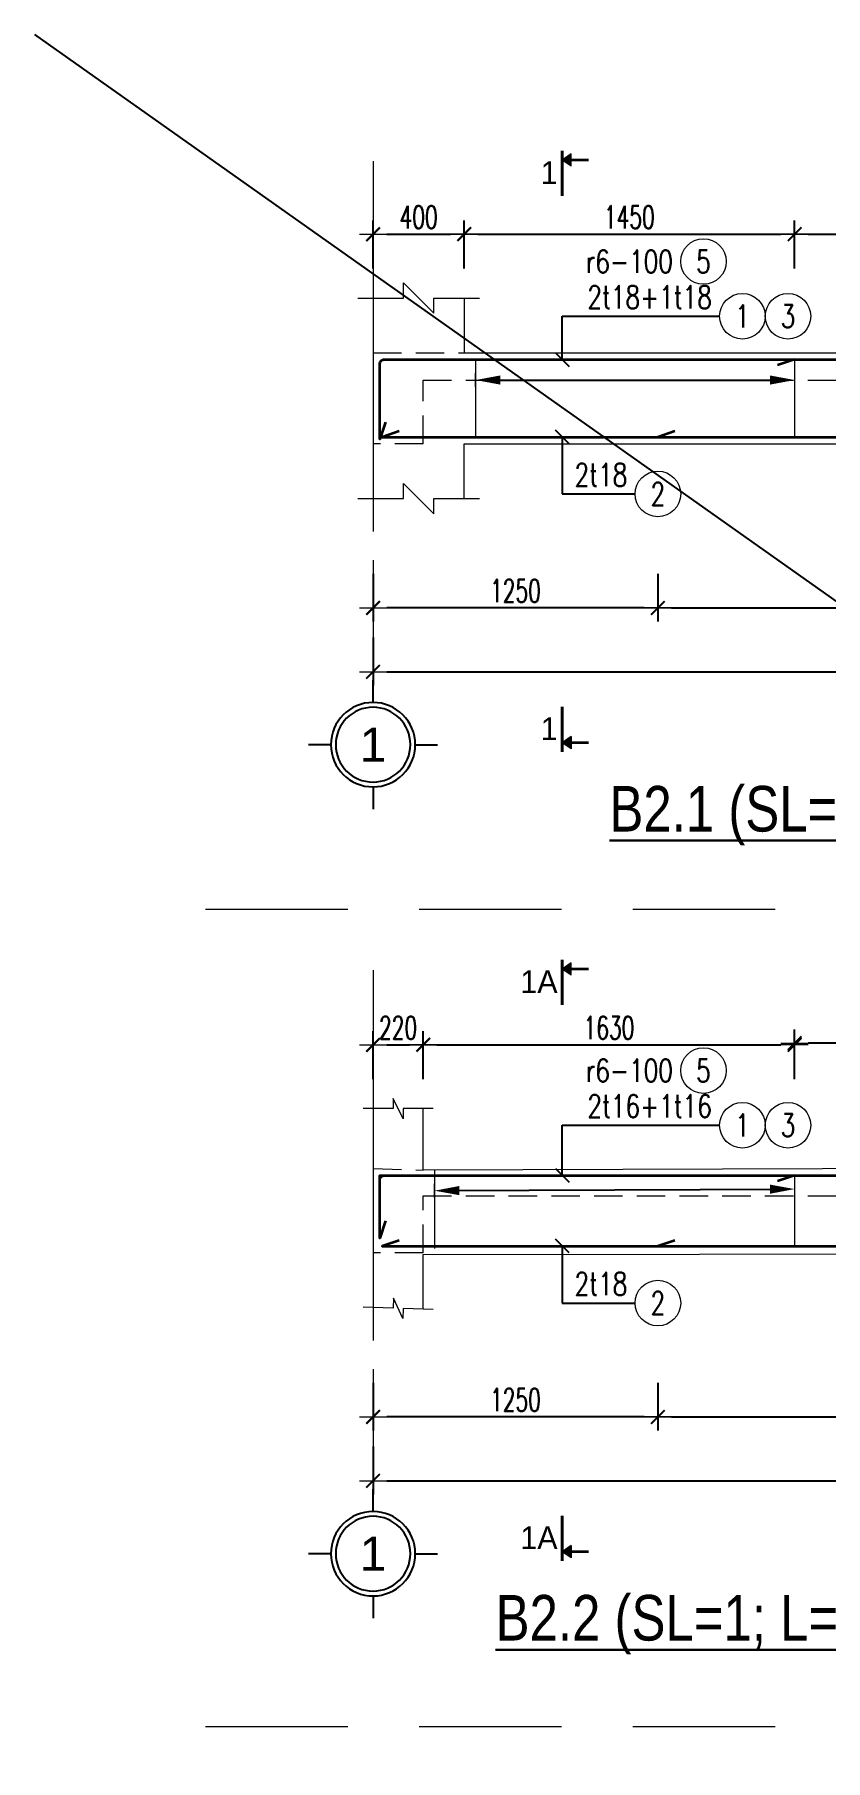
# Model space of a CAD drawing. Header units: millimetres. Extents: x -529861 to -223882, y -171969 to 61504.
# Drawn here: x -472595 to -469124, y -89836 to -82263 of the extents above; entities that cross this region are included whole.
import ezdxf
from ezdxf.enums import TextEntityAlignment as Align

# ---------------------------------------------------------------- set-up
doc = ezdxf.new("R2010")
doc.units = ezdxf.units.MM
doc.header["$LTSCALE"] = 5000
doc.linetypes.add('CENTER', pattern=[2, 1.25, -0.25, 0.25, -0.25])
doc.linetypes.add('HIDDEN', pattern=[0.375, 0.25, -0.125])
doc.layers.get('Defpoints').update_dxf_attribs({"color": 143})
for name, color, linetype, lineweight in [('dim', 8, 'Continuous', 18), ('kata_dim', 8, 'Continuous', 15), ('kata_grid', 8, 'CENTER', 5), ('kata_net khuat', 9, 'HIDDEN', 5), ('kata_net manh', 8, 'Continuous', 5), ('kata_net thay', 4, 'Continuous', 20), ('kata_text', 7, 'Continuous', 30), ('kata_thep chu', 1, 'Continuous', 35), ('kata_thep dai', 220, 'Continuous', 20)]:
    doc.layers.add(name, color=color, linetype=linetype, lineweight=lineweight)
doc.layers.add('KCS_Plotter', color=11, linetype='Continuous', plot=False)
doc.layers.add('text', color=255, linetype='Continuous')
doc.styles.add('AVANH', font='')
doc.styles.add('General text 1', font='')
doc.styles.add('kata_text', font='arial.ttf', dxfattribs={"width": 0.8})
doc.styles.add('vnsimpli', font='vnsimli.shx', dxfattribs={"width": 0.65})
doc.styles.get('AVANH').set_extended_font_data('.VnArialH')
doc.styles.get('General text 1').set_extended_font_data('.VnAvantH')
doc.dimstyles.new('kata_dim_40', dxfattribs={"dimscale": 40, "dimtxt": 2.5, "dimasz": 1.5, "dimexe": 1.5, "dimexo": 2.5, "dimtad": 1, "dimdec": 0, "dimzin": 0, "dimdsep": 46, "dimtxsty": 'vnsimpli', "dimblk": 'kata_block_ArchTick', "dimcen": 0.09, "dimdle": 1.2, "dimclrd": 8, "dimclre": 8, "dimclrt": 3, "dimadec": 0, "dimazin": 0, "dimtfac": 1, "dimtdec": 0, "dimtix": 1, "dimtofl": 0, "dimtmove": 0, "dimatfit": 3, "dimfxl": 3.75, "dimfxlon": 1, "dimtolj": 1, "dimtzin": 0, "dimarcsym": 0})
doc.dimstyles.new('kata_rai_thep', dxfattribs={"dimtxt": 2, "dimasz": 1, "dimexe": 0, "dimexo": 0, "dimtad": 1, "dimdec": 0, "dimzin": 12, "dimdsep": 46, "dimtxsty": 'kata_text', "dimblk": 'kata_block_RUNTIC', "dimcen": 0, "dimse1": 1, "dimse2": 1, "dimclrd": 6, "dimclre": 6, "dimclrt": 7, "dimadec": 0, "dimazin": 3, "dimtfac": 1, "dimtdec": 0, "dimtmove": 2, "dimatfit": 3, "dimldrblk": 'kata_block_LEADERTIC', "dimfxl": 1, "dimtolj": 1, "dimtzin": 0, "dimlwd": -1, "dimlwe": -1, "dimarcsym": 0})

# ---------------------------------------------------------------- blocks, each defined once
blk = doc.blocks.new('kata_block_TD')
at = {"color": 6, "linetype": 'ByBlock', "lineweight": -2, "style": 'kata_text', "width": 0.8}
blk.add_attdef('SECTDET2', text='', height=5, dxfattribs=at).set_placement((0, 7.97), align=Align.CENTER)
at = {"color": 0, "linetype": 'ByBlock', "lineweight": -2, "style": 'kata_text', "width": 0.8}
blk.add_attdef('SECTDET1', text='', height=5, dxfattribs=at).set_placement((0, 1.47), align=Align.CENTER)
blk = doc.blocks.new('kata_block_ArchTick')
at = {"color": 8}
blk.add_line((1, 0), (-1, 0), dxfattribs=at)
at = {"color": 8, "const_width": 0.15}
blk.add_lwpolyline([(-0.5, -0.5), (0.5, 0.5)], dxfattribs=at)
blk = doc.blocks.new('*D71')
at = {"layer": 'Defpoints', "color": 0, "linetype": 'ByBlock', "ltscale": 1500, "transparency": 16777216}
for p in [(-470709.5, -83138.9), (-471109.5, -83658.9), (-470709.5, -83658.9)]:
    blk.add_point(p, dxfattribs=at)
at = {"layer": 'kata_dim', "color": 8, "linetype": 'ByBlock', "lineweight": -2, "ltscale": 1500, "transparency": 16777216}
for p, q in [((-471109.5, -83288.9), (-471109.5, -83078.9)), ((-470709.5, -83288.9), (-470709.5, -83078.9)), ((-471049.5, -83138.9), (-470769.5, -83138.9))]:
    blk.add_line(p, q, dxfattribs=at)
at = {"layer": 'kata_dim', "color": 8, "linetype": 'ByBlock', "lineweight": -2, "ltscale": 1500, "transparency": 16777216, "xscale": 60, "yscale": 60, "zscale": 60, "rotation": 180}
blk.add_blockref('kata_block_ArchTick', (-471109.5, -83138.9), dxfattribs=at)
at = {"layer": 'kata_dim', "color": 8, "linetype": 'ByBlock', "lineweight": -2, "ltscale": 1500, "transparency": 16777216, "xscale": 60, "yscale": 60, "zscale": 60}
blk.add_blockref('kata_block_ArchTick', (-470709.5, -83138.9), dxfattribs=at)
at = {"layer": 'kata_dim', "color": 3, "linetype": 'ByBlock', "ltscale": 1500, "transparency": 16777216, "insert": (-470909.5, -83063.9), "char_height": 100, "attachment_point": 5, "style": 'vnsimpli'}
blk.add_mtext('\\A1;400', dxfattribs=at)
blk = doc.blocks.new('*D73')
at = {"layer": 'Defpoints', "color": 0, "linetype": 'ByBlock', "ltscale": 1500, "transparency": 16777216}
for p in [(-469259.5, -83138.9), (-470709.5, -83658.9), (-469259.5, -83658.9)]:
    blk.add_point(p, dxfattribs=at)
at = {"layer": 'kata_dim', "color": 8, "linetype": 'ByBlock', "lineweight": -2, "ltscale": 1500, "transparency": 16777216}
for p, q in [((-470709.5, -83288.9), (-470709.5, -83078.9)), ((-469259.5, -83288.9), (-469259.5, -83078.9)), ((-470649.5, -83138.9), (-469319.5, -83138.9))]:
    blk.add_line(p, q, dxfattribs=at)
at = {"layer": 'kata_dim', "color": 8, "linetype": 'ByBlock', "lineweight": -2, "ltscale": 1500, "transparency": 16777216, "xscale": 60, "yscale": 60, "zscale": 60, "rotation": 180}
blk.add_blockref('kata_block_ArchTick', (-470709.5, -83138.9), dxfattribs=at)
at = {"layer": 'kata_dim', "color": 8, "linetype": 'ByBlock', "lineweight": -2, "ltscale": 1500, "transparency": 16777216, "xscale": 60, "yscale": 60, "zscale": 60}
blk.add_blockref('kata_block_ArchTick', (-469259.5, -83138.9), dxfattribs=at)
at = {"layer": 'kata_dim', "color": 3, "linetype": 'ByBlock', "ltscale": 1500, "transparency": 16777216, "insert": (-469984.5, -83063.9), "char_height": 100, "attachment_point": 5, "style": 'vnsimpli'}
blk.add_mtext('\\A1;1450', dxfattribs=at)
blk = doc.blocks.new('*D74')
at = {"layer": 'Defpoints', "color": 0, "linetype": 'ByBlock', "ltscale": 1500, "transparency": 16777216}
for p in [(-466459.5, -83138.9), (-469259.5, -83658.9), (-466459.5, -83658.9)]:
    blk.add_point(p, dxfattribs=at)
at = {"layer": 'kata_dim', "color": 8, "linetype": 'ByBlock', "lineweight": -2, "ltscale": 1500, "transparency": 16777216}
for p, q in [((-469259.5, -83288.9), (-469259.5, -83078.9)), ((-466459.5, -83288.9), (-466459.5, -83078.9)), ((-469199.5, -83138.9), (-466519.5, -83138.9))]:
    blk.add_line(p, q, dxfattribs=at)
at = {"layer": 'kata_dim', "color": 8, "linetype": 'ByBlock', "lineweight": -2, "ltscale": 1500, "transparency": 16777216, "xscale": 60, "yscale": 60, "zscale": 60, "rotation": 180}
blk.add_blockref('kata_block_ArchTick', (-469259.5, -83138.9), dxfattribs=at)
at = {"layer": 'kata_dim', "color": 8, "linetype": 'ByBlock', "lineweight": -2, "ltscale": 1500, "transparency": 16777216, "xscale": 60, "yscale": 60, "zscale": 60}
blk.add_blockref('kata_block_ArchTick', (-466459.5, -83138.9), dxfattribs=at)
at = {"layer": 'kata_dim', "color": 3, "linetype": 'ByBlock', "ltscale": 1500, "transparency": 16777216, "insert": (-467859.5, -83063.9), "char_height": 100, "attachment_point": 5, "style": 'vnsimpli'}
blk.add_mtext('\\A1;2800', dxfattribs=at)
blk = doc.blocks.new('kata_block_GRID')
at = {"layer": 'dim', "color": 250, "linetype": 'Continuous', "lineweight": -3}
for p, q in [((0, 4.62), (0, 7.08)), ((-4.63, 0), (-7.09, 0)), ((4.63, 0), (7.09, 0)), ((0, -4.63), (0, -7.09))]:
    blk.add_line(p, q, dxfattribs=at)
at = {"layer": 'dim', "color": 250, "linetype": 'Continuous', "lineweight": -3, "extrusion": (0, 0, -1)}
blk.add_ellipse((0, 0), major_axis=(-4.63, 0), ratio=1, start_param=3.141414, end_param=9.424599, dxfattribs=at)
at = {"layer": 'dim', "color": 9, "linetype": 'Continuous', "lineweight": -3, "extrusion": (0, 0, -1)}
blk.add_ellipse((0, 0), major_axis=(-4.1, 0), ratio=1, start_param=3.140844, end_param=9.424029, dxfattribs=at)
at = {"layer": 'text', "color": 33, "style": 'AVANH'}
blk.add_attdef('GRID', text='', height=3.75, dxfattribs=at).set_placement((0, 0), align=Align.MIDDLE)
blk = doc.blocks.new('*D77')
at = {"layer": 'Defpoints', "color": 0, "linetype": 'ByBlock', "ltscale": 1500, "transparency": 16777216}
for p in [(-471109.5, -84058.9), (-464609.5, -84058.9), (-464609.5, -85058.9)]:
    blk.add_point(p, dxfattribs=at)
at = {"layer": 'kata_dim', "color": 8, "linetype": 'ByBlock', "lineweight": -2, "ltscale": 1500, "transparency": 16777216}
for p, q in [((-471109.5, -84908.9), (-471109.5, -85118.9)), ((-464609.5, -84908.9), (-464609.5, -85118.9)), ((-471049.5, -85058.9), (-464669.5, -85058.9))]:
    blk.add_line(p, q, dxfattribs=at)
at = {"layer": 'kata_dim', "color": 8, "linetype": 'ByBlock', "lineweight": -2, "ltscale": 1500, "transparency": 16777216, "xscale": 60, "yscale": 60, "zscale": 60, "rotation": 180}
blk.add_blockref('kata_block_ArchTick', (-471109.5, -85058.9), dxfattribs=at)
at = {"layer": 'kata_dim', "color": 8, "linetype": 'ByBlock', "lineweight": -2, "ltscale": 1500, "transparency": 16777216, "xscale": 60, "yscale": 60, "zscale": 60}
blk.add_blockref('kata_block_ArchTick', (-464609.5, -85058.9), dxfattribs=at)
at = {"layer": 'kata_dim', "color": 3, "linetype": 'ByBlock', "ltscale": 1500, "transparency": 16777216, "insert": (-467859.5, -84983.9), "char_height": 100, "attachment_point": 5, "style": 'vnsimpli'}
blk.add_mtext('\\A1;6500', dxfattribs=at)
blk = doc.blocks.new('*D78')
at = {"layer": 'Defpoints', "color": 0, "linetype": 'ByBlock', "ltscale": 1500, "transparency": 16777216}
for p in [(-471109.5, -84058.9), (-469859.5, -84058.9), (-471109.5, -84778.9)]:
    blk.add_point(p, dxfattribs=at)
at = {"layer": 'kata_dim', "color": 8, "linetype": 'ByBlock', "lineweight": -2, "ltscale": 1500, "transparency": 16777216}
for p, q in [((-471109.5, -84628.9), (-471109.5, -84838.9)), ((-469859.5, -84628.9), (-469859.5, -84838.9)), ((-469919.5, -84778.9), (-471049.5, -84778.9))]:
    blk.add_line(p, q, dxfattribs=at)
at = {"layer": 'kata_dim', "color": 8, "linetype": 'ByBlock', "lineweight": -2, "ltscale": 1500, "transparency": 16777216, "xscale": 60, "yscale": 60, "zscale": 60, "rotation": 180}
blk.add_blockref('kata_block_ArchTick', (-471109.5, -84778.9), dxfattribs=at)
at = {"layer": 'kata_dim', "color": 8, "linetype": 'ByBlock', "lineweight": -2, "ltscale": 1500, "transparency": 16777216, "xscale": 60, "yscale": 60, "zscale": 60}
blk.add_blockref('kata_block_ArchTick', (-469859.5, -84778.9), dxfattribs=at)
at = {"layer": 'kata_dim', "color": 3, "linetype": 'ByBlock', "ltscale": 1500, "transparency": 16777216, "insert": (-470484.5, -84703.9), "char_height": 100, "attachment_point": 5, "style": 'vnsimpli'}
blk.add_mtext('\\A1;1250', dxfattribs=at)
blk = doc.blocks.new('*D79')
at = {"layer": 'Defpoints', "color": 0, "linetype": 'ByBlock', "ltscale": 1500, "transparency": 16777216}
for p in [(-469859.5, -84058.9), (-465859.5, -84058.9), (-465859.5, -84778.9)]:
    blk.add_point(p, dxfattribs=at)
at = {"layer": 'kata_dim', "color": 8, "linetype": 'ByBlock', "lineweight": -2, "ltscale": 1500, "transparency": 16777216}
for p, q in [((-469859.5, -84628.9), (-469859.5, -84838.9)), ((-465859.5, -84628.9), (-465859.5, -84838.9)), ((-469799.5, -84778.9), (-465919.5, -84778.9))]:
    blk.add_line(p, q, dxfattribs=at)
at = {"layer": 'kata_dim', "color": 8, "linetype": 'ByBlock', "lineweight": -2, "ltscale": 1500, "transparency": 16777216, "xscale": 60, "yscale": 60, "zscale": 60, "rotation": 180}
blk.add_blockref('kata_block_ArchTick', (-469859.5, -84778.9), dxfattribs=at)
at = {"layer": 'kata_dim', "color": 8, "linetype": 'ByBlock', "lineweight": -2, "ltscale": 1500, "transparency": 16777216, "xscale": 60, "yscale": 60, "zscale": 60}
blk.add_blockref('kata_block_ArchTick', (-465859.5, -84778.9), dxfattribs=at)
at = {"layer": 'kata_dim', "color": 3, "linetype": 'ByBlock', "ltscale": 1500, "transparency": 16777216, "insert": (-467859.5, -84703.9), "char_height": 100, "attachment_point": 5, "style": 'vnsimpli'}
blk.add_mtext('\\A1;4000', dxfattribs=at)
blk = doc.blocks.new('kata_block_RUNTIC')
at = {"layer": 'kata_dim', "color": 6}
blk.add_line((0, 0.75), (0, -0.75), dxfattribs=at)
blk.add_lwpolyline([(0, 0, 0, 1, 0), (-2.7, 0, 1, 1, 0)], format="xyseb", dxfattribs=at)
blk = doc.blocks.new('*D81')
at = {"layer": 'Defpoints', "color": 6, "linetype": 'ByBlock', "ltscale": 1500, "transparency": 16777216}
blk.add_line((-470619.5, -83778.9), (-469299.5, -83778.9), dxfattribs=at)
at = {"layer": 'Defpoints', "color": 0, "linetype": 'ByBlock', "ltscale": 1500, "transparency": 16777216}
for p in [(-470659.5, -83778.9), (-469259.5, -83778.9), (-469259.5, -83778.9)]:
    blk.add_point(p, dxfattribs=at)
at = {"layer": 'Defpoints', "color": 6, "linetype": 'ByBlock', "ltscale": 1500, "transparency": 16777216, "xscale": 40, "yscale": 40, "zscale": 40, "rotation": 180}
blk.add_blockref('kata_block_RUNTIC', (-470659.5, -83778.9), dxfattribs=at)
at = {"layer": 'Defpoints', "color": 6, "linetype": 'ByBlock', "ltscale": 1500, "transparency": 16777216, "xscale": 40, "yscale": 40, "zscale": 40}
blk.add_blockref('kata_block_RUNTIC', (-469259.5, -83778.9), dxfattribs=at)
blk = doc.blocks.new('kata_block_LEADERTIC')
at = {"layer": 'kata_dim', "color": 6}
blk.add_lwpolyline([(0, 0, 0, 1, 0), (-2.7, 0, 1, 1, 0)], format="xyseb", dxfattribs=at)
blk = doc.blocks.new('*U84')
for centre in [(2.5, 0), (7.5, 0)]:
    blk.add_circle(centre, 2.5)
at = {"layer": 'kata_text', "color": 3, "style": 'vnsimpli', "width": 0.75}
blk.add_attdef('DK2', text='', height=2.5, dxfattribs=at).set_placement((-0.85, 0.85), align=Align.RIGHT)
at = {"layer": 'kata_text', "color": 7, "style": 'vnsimpli', "width": 0.75}
for tag, p in [('SH3', (2.5, 0)), ('SH4', (7.5, 0))]:
    blk.add_attdef(tag, text='', height=2.5, dxfattribs=at).set_placement(p, align=Align.MIDDLE)
blk = doc.blocks.new('*U54')
blk.add_circle((2.5, 0), 2.5)
at = {"layer": 'kata_text', "color": 3, "style": 'vnsimpli', "width": 0.75}
blk.add_attdef('DK2', text='', height=2.5, dxfattribs=at).set_placement((-0.85, 0.85), align=Align.RIGHT)
at = {"layer": 'kata_text', "color": 7, "style": 'vnsimpli', "width": 0.75}
blk.add_attdef('SH3', text='', height=2.5, dxfattribs=at).set_placement((2.5, 0), align=Align.MIDDLE)
blk = doc.blocks.new('*U87')
blk.add_circle((2.5, 0), 2.5)
at = {"layer": 'kata_text', "color": 3, "style": 'vnsimpli', "width": 0.75}
blk.add_attdef('DKKC2', text='', height=2.5, dxfattribs=at).set_placement((-0.85, -1.25), align=Align.RIGHT)
at = {"layer": 'kata_text', "color": 7, "style": 'vnsimpli', "width": 0.75}
blk.add_attdef('SH3', text='', height=2.5, dxfattribs=at).set_placement((2.5, 0), align=Align.MIDDLE)
blk = doc.blocks.new('kata_block_SECBAL')
blk.add_hatch(color=2).paths.add_polyline_path([(0.99, 3.81), (0, 3.13), (0.99, 2.46)])
at = {"color": 2}
for p, q in [((0.99, 3.81), (0, 3.13)), ((0.99, 2.46), (0.99, 3.81)), ((0.99, 2.46), (0, 3.13))]:
    blk.add_line(p, q, dxfattribs=at)
at = {"color": 2, "const_width": 0.3}
for points in [[(0, -0.8), (0, 4.16)], [(0.99, 3.13), (2.89, 3.13)]]:
    blk.add_lwpolyline(points, dxfattribs=at)
at = {"color": 2, "linetype": 'ByBlock', "lineweight": -2, "style": 'General text 1'}
blk.add_attdef('DETAIL', text='', height=2.5, dxfattribs=at).set_placement((-0.5, 1.75), align=Align.MIDDLE_RIGHT)
blk = doc.blocks.new('*U88')
blk.add_hatch(color=2).paths.add_polyline_path([(0.99, -0.45), (0, 0.22), (0.99, 0.9)])
at = {"color": 2}
for p, q in [((0.99, 0.9), (0, 0.22)), ((0.99, -0.45), (0, 0.22)), ((0.99, 0.9), (0.99, -0.45))]:
    blk.add_line(p, q, dxfattribs=at)
at = {"color": 2, "const_width": 0.3}
for points in [[(0, 4.16), (0, -0.8)], [(0.99, 0.22), (2.89, 0.22)]]:
    blk.add_lwpolyline(points, dxfattribs=at)
at = {"color": 2, "linetype": 'ByBlock', "lineweight": -2, "style": 'General text 1'}
blk.add_attdef('DETAIL', text='', height=2.5, dxfattribs=at).set_placement((-0.5, 1.75), align=Align.MIDDLE_RIGHT)
blk = doc.blocks.new('*D91')
at = {"layer": 'Defpoints', "color": 0, "linetype": 'ByBlock', "ltscale": 1500, "transparency": 16777216}
for p in [(-470889.4, -86696.1), (-471109.5, -87208.9), (-470889.4, -87216.1)]:
    blk.add_point(p, dxfattribs=at)
at = {"layer": 'kata_dim', "color": 8, "linetype": 'ByBlock', "lineweight": -2, "ltscale": 1500, "transparency": 16777216}
for p, q in [((-471109.5, -86846.1), (-471109.5, -86636.1)), ((-470889.4, -86846.1), (-470889.4, -86636.1)), ((-471049.5, -86696.1), (-470949.4, -86696.1))]:
    blk.add_line(p, q, dxfattribs=at)
at = {"layer": 'kata_dim', "color": 8, "linetype": 'ByBlock', "lineweight": -2, "ltscale": 1500, "transparency": 16777216, "xscale": 60, "yscale": 60, "zscale": 60, "rotation": 180}
blk.add_blockref('kata_block_ArchTick', (-471109.5, -86696.1), dxfattribs=at)
at = {"layer": 'kata_dim', "color": 8, "linetype": 'ByBlock', "lineweight": -2, "ltscale": 1500, "transparency": 16777216, "xscale": 60, "yscale": 60, "zscale": 60}
blk.add_blockref('kata_block_ArchTick', (-470889.4, -86696.1), dxfattribs=at)
at = {"layer": 'kata_dim', "color": 3, "linetype": 'ByBlock', "ltscale": 1500, "transparency": 16777216, "insert": (-470999.4, -86621.1), "char_height": 100, "attachment_point": 5, "style": 'vnsimpli'}
blk.add_mtext('\\A1;220', dxfattribs=at)
blk = doc.blocks.new('*D93')
at = {"layer": 'Defpoints', "color": 0, "linetype": 'ByBlock', "ltscale": 1500, "transparency": 16777216}
for p in [(-469259.5, -86696.1), (-470889.4, -87216.1), (-469259.5, -87208.9)]:
    blk.add_point(p, dxfattribs=at)
at = {"layer": 'kata_dim', "color": 8, "linetype": 'ByBlock', "lineweight": -2, "ltscale": 1500, "transparency": 16777216}
for p, q in [((-470889.4, -86846.1), (-470889.4, -86636.1)), ((-469259.5, -86846.1), (-469259.5, -86636.1)), ((-470829.4, -86696.1), (-469319.5, -86696.1))]:
    blk.add_line(p, q, dxfattribs=at)
at = {"layer": 'kata_dim', "color": 8, "linetype": 'ByBlock', "lineweight": -2, "ltscale": 1500, "transparency": 16777216, "xscale": 60, "yscale": 60, "zscale": 60, "rotation": 180}
blk.add_blockref('kata_block_ArchTick', (-470889.4, -86696.1), dxfattribs=at)
at = {"layer": 'kata_dim', "color": 8, "linetype": 'ByBlock', "lineweight": -2, "ltscale": 1500, "transparency": 16777216, "xscale": 60, "yscale": 60, "zscale": 60}
blk.add_blockref('kata_block_ArchTick', (-469259.5, -86696.1), dxfattribs=at)
at = {"layer": 'kata_dim', "color": 3, "linetype": 'ByBlock', "ltscale": 1500, "transparency": 16777216, "insert": (-470074.4, -86621.1), "char_height": 100, "attachment_point": 5, "style": 'vnsimpli'}
blk.add_mtext('\\A1;1630', dxfattribs=at)
blk = doc.blocks.new('*D97')
at = {"layer": 'Defpoints', "color": 0, "linetype": 'ByBlock', "ltscale": 1500, "transparency": 16777216}
for p in [(-471109.5, -87608.9), (-464609.5, -87608.9), (-464609.5, -88608.9)]:
    blk.add_point(p, dxfattribs=at)
at = {"layer": 'kata_dim', "color": 8, "linetype": 'ByBlock', "lineweight": -2, "ltscale": 1500, "transparency": 16777216}
for p, q in [((-471109.5, -88458.9), (-471109.5, -88668.9)), ((-464609.5, -88458.9), (-464609.5, -88668.9)), ((-471049.5, -88608.9), (-464669.5, -88608.9))]:
    blk.add_line(p, q, dxfattribs=at)
at = {"layer": 'kata_dim', "color": 8, "linetype": 'ByBlock', "lineweight": -2, "ltscale": 1500, "transparency": 16777216, "xscale": 60, "yscale": 60, "zscale": 60, "rotation": 180}
blk.add_blockref('kata_block_ArchTick', (-471109.5, -88608.9), dxfattribs=at)
at = {"layer": 'kata_dim', "color": 8, "linetype": 'ByBlock', "lineweight": -2, "ltscale": 1500, "transparency": 16777216, "xscale": 60, "yscale": 60, "zscale": 60}
blk.add_blockref('kata_block_ArchTick', (-464609.5, -88608.9), dxfattribs=at)
at = {"layer": 'kata_dim', "color": 3, "linetype": 'ByBlock', "ltscale": 1500, "transparency": 16777216, "insert": (-467859.5, -88533.9), "char_height": 100, "attachment_point": 5, "style": 'vnsimpli'}
blk.add_mtext('\\A1;6500', dxfattribs=at)
blk = doc.blocks.new('*D98')
at = {"layer": 'Defpoints', "color": 0, "linetype": 'ByBlock', "ltscale": 1500, "transparency": 16777216}
for p in [(-469859.5, -87608.9), (-471109.5, -88030.2), (-471109.5, -88328.9)]:
    blk.add_point(p, dxfattribs=at)
at = {"layer": 'kata_dim', "color": 8, "linetype": 'ByBlock', "lineweight": -2, "ltscale": 1500, "transparency": 16777216}
for p, q in [((-471109.5, -88178.9), (-471109.5, -88388.9)), ((-469859.5, -88178.9), (-469859.5, -88388.9)), ((-469919.5, -88328.9), (-471049.5, -88328.9))]:
    blk.add_line(p, q, dxfattribs=at)
at = {"layer": 'kata_dim', "color": 8, "linetype": 'ByBlock', "lineweight": -2, "ltscale": 1500, "transparency": 16777216, "xscale": 60, "yscale": 60, "zscale": 60, "rotation": 180}
blk.add_blockref('kata_block_ArchTick', (-471109.5, -88328.9), dxfattribs=at)
at = {"layer": 'kata_dim', "color": 8, "linetype": 'ByBlock', "lineweight": -2, "ltscale": 1500, "transparency": 16777216, "xscale": 60, "yscale": 60, "zscale": 60}
blk.add_blockref('kata_block_ArchTick', (-469859.5, -88328.9), dxfattribs=at)
at = {"layer": 'kata_dim', "color": 3, "linetype": 'ByBlock', "ltscale": 1500, "transparency": 16777216, "insert": (-470484.5, -88253.9), "char_height": 100, "attachment_point": 5, "style": 'vnsimpli'}
blk.add_mtext('\\A1;1250', dxfattribs=at)
blk = doc.blocks.new('*D99')
at = {"layer": 'Defpoints', "color": 0, "linetype": 'ByBlock', "ltscale": 1500, "transparency": 16777216}
for p in [(-469859.5, -87608.9), (-465859.5, -87608.9), (-465859.5, -88328.9)]:
    blk.add_point(p, dxfattribs=at)
at = {"layer": 'kata_dim', "color": 8, "linetype": 'ByBlock', "lineweight": -2, "ltscale": 1500, "transparency": 16777216}
for p, q in [((-469859.5, -88178.9), (-469859.5, -88388.9)), ((-465859.5, -88178.9), (-465859.5, -88388.9)), ((-469799.5, -88328.9), (-465919.5, -88328.9))]:
    blk.add_line(p, q, dxfattribs=at)
at = {"layer": 'kata_dim', "color": 8, "linetype": 'ByBlock', "lineweight": -2, "ltscale": 1500, "transparency": 16777216, "xscale": 60, "yscale": 60, "zscale": 60, "rotation": 180}
blk.add_blockref('kata_block_ArchTick', (-469859.5, -88328.9), dxfattribs=at)
at = {"layer": 'kata_dim', "color": 8, "linetype": 'ByBlock', "lineweight": -2, "ltscale": 1500, "transparency": 16777216, "xscale": 60, "yscale": 60, "zscale": 60}
blk.add_blockref('kata_block_ArchTick', (-465859.5, -88328.9), dxfattribs=at)
at = {"layer": 'kata_dim', "color": 3, "linetype": 'ByBlock', "ltscale": 1500, "transparency": 16777216, "insert": (-467859.5, -88253.9), "char_height": 100, "attachment_point": 5, "style": 'vnsimpli'}
blk.add_mtext('\\A1;4000', dxfattribs=at)
blk = doc.blocks.new('*D101')
at = {"layer": 'Defpoints', "color": 6, "linetype": 'ByBlock', "ltscale": 1500, "transparency": 16777216}
blk.add_line((-470799.4, -87335.9), (-469299.5, -87329.1), dxfattribs=at)
at = {"layer": 'Defpoints', "color": 0, "linetype": 'ByBlock', "ltscale": 1500, "transparency": 16777216}
for p in [(-470839.4, -87336.1), (-469259.5, -87328.9), (-469259.5, -87328.9)]:
    blk.add_point(p, dxfattribs=at)
at = {"layer": 'Defpoints', "color": 6, "linetype": 'ByBlock', "ltscale": 1500, "transparency": 16777216, "xscale": 40, "yscale": 40, "zscale": 40}
for p, rotation in [((-470839.4, -87336.1), 180.2607659849595), ((-469259.5, -87328.9), 0.2607659849595233)]:
    blk.add_blockref('kata_block_RUNTIC', p, dxfattribs=dict(at, rotation=rotation))
blk = doc.blocks.new('*D108')
at = {"layer": 'Defpoints', "color": 0, "linetype": 'ByBlock', "ltscale": 1500, "transparency": 16777216}
for p in [(-469259.5, -86688.9), (-469259.5, -86831.7), (-468699.5, -87208.9)]:
    blk.add_point(p, dxfattribs=at)
at = {"layer": 'kata_dim', "color": 8, "linetype": 'ByBlock', "lineweight": -2, "ltscale": 1500, "transparency": 16777216}
for p, q in [((-469259.5, -86731.7), (-469259.5, -86628.9)), ((-468699.5, -86838.9), (-468699.5, -86628.9)), ((-468759.5, -86688.9), (-469199.5, -86688.9))]:
    blk.add_line(p, q, dxfattribs=at)
at = {"layer": 'kata_dim', "color": 8, "linetype": 'ByBlock', "lineweight": -2, "ltscale": 1500, "transparency": 16777216, "xscale": 60, "yscale": 60, "zscale": 60, "rotation": 180}
blk.add_blockref('kata_block_ArchTick', (-469259.5, -86688.9), dxfattribs=at)
at = {"layer": 'kata_dim', "color": 8, "linetype": 'ByBlock', "lineweight": -2, "ltscale": 1500, "transparency": 16777216, "xscale": 60, "yscale": 60, "zscale": 60}
blk.add_blockref('kata_block_ArchTick', (-468699.5, -86688.9), dxfattribs=at)
at = {"layer": 'kata_dim', "color": 3, "linetype": 'ByBlock', "ltscale": 1500, "transparency": 16777216, "insert": (-468979.5, -86613.9), "char_height": 100, "attachment_point": 5, "style": 'vnsimpli'}
blk.add_mtext('\\A1;560', dxfattribs=at)

msp = doc.modelspace()

# ---------------------------------------------------------------- linework, layer by layer
at = {"layer": 'kata_dim', "linetype": 'ByBlock', "ltscale": 1500}
for points in [[(-471176.19, -83418.93), (-470976.19, -83418.93), (-470976.19, -83352.27), (-470842.85, -83485.6), (-470842.85, -83418.93), (-470642.85, -83418.93)], [(-471176.19, -84298.93), (-470976.19, -84298.93), (-470976.19, -84232.27), (-470842.85, -84365.6), (-470842.85, -84298.93), (-470642.85, -84298.93)], [(-470845.35, -86976.07), (-470977.43, -86976.07), (-470977.43, -87020.1), (-471021.46, -86932.04), (-471021.46, -86976.07), (-471153.55, -86976.07)], [(-470845.35, -87857.51), (-470977.43, -87853.19), (-470978.87, -87897.22), (-471020.02, -87807.73), (-471021.46, -87851.76), (-471153.55, -87847.44)]]:
    msp.add_lwpolyline(points, dxfattribs=at)
at = {"layer": 'kata_grid', "ltscale": 0.1}
for p, q in [((-471109.52, -82818.93), (-471109.52, -85098.93)), ((-471109.52, -86368.88), (-471109.52, -88648.88))]:
    msp.add_line(p, q, dxfattribs=at)
at = {"layer": 'kata_net khuat', "ltscale": 0.1}
for p, q in [((-471109.52, -83658.93), (-470709.52, -83658.93)), ((-470889.52, -84058.93), (-471109.52, -84058.93)), ((-471109.52, -87238.88), (-470889.38, -87246.07)), ((-470889.52, -87608.88), (-471109.52, -87608.88))]:
    msp.add_line(p, q, dxfattribs=at)
at = {"layer": 'kata_net khuat', "ltscale": 0.5}
for p, q in [((-471845.1, -86100.27), (-454582.6, -86100.27)), ((-471845.1, -89687.77), (-454582.6, -89687.77))]:
    msp.add_line(p, q, dxfattribs=at)
at = {"layer": 'kata_net khuat', "ltscale": 0.1}
for points in [[(-470889.52, -84058.93), (-470889.52, -83778.93), (-464829.52, -83778.93), (-464829.52, -84058.93)], [(-470889.52, -87608.88), (-470889.52, -87358.88), (-468699.52, -87358.88), (-468699.52, -87508.88), (-468479.52, -87508.88), (-468479.52, -87328.88)]]:
    msp.add_lwpolyline(points, dxfattribs=at)
at = {"layer": 'kata_net thay', "linetype": 'ByBlock', "ltscale": 1500}
for points in [[(-471109.52, -83418.93), (-471109.52, -83658.93), (-471109.52, -83658.93), (-471109.52, -84058.93), (-471109.52, -84058.93), (-471109.52, -84298.93)], [(-470709.52, -83418.93), (-470709.52, -83658.93), (-465009.52, -83658.93), (-465009.52, -83418.93)], [(-470709.52, -84298.93), (-470709.52, -84058.93), (-465009.52, -84058.93), (-465009.52, -84298.93)], [(-471109.52, -86968.88), (-471109.52, -87208.88), (-471109.52, -87208.88), (-471109.52, -87608.88), (-471109.52, -87608.88), (-471109.52, -87848.88)], [(-468699.52, -87208.88), (-468699.52, -87238.88), (-470889.38, -87246.07), (-470889.38, -86976.07)], [(-470889.38, -87856.07), (-470889.38, -87616.07), (-464829.52, -87608.88), (-464829.52, -87848.88)]]:
    msp.add_lwpolyline(points, dxfattribs=at)
at = {"layer": 'kata_thep chu', "linetype": 'ByBlock', "ltscale": 1500}
for points in [[(-471054.52, -83963.93), (-471079.52, -84038.93), (-471079.52, -83708.93, -0.4142136), (-471059.52, -83688.93), (-464659.52, -83688.93, -0.4142136), (-464639.52, -83708.93), (-464639.52, -84038.93), (-464664.52, -83963.93)], [(-471054.52, -83963.93), (-471079.52, -84038.93), (-471079.52, -83708.93, -0.4142136), (-471059.52, -83688.93), (-469259.52, -83688.93), (-469334.52, -83713.93)], [(-471054.52, -87468.88), (-471079.52, -87543.88), (-471079.52, -87288.88, -0.4142136), (-471059.52, -87268.88), (-469259.52, -87268.88), (-469334.52, -87293.88)]]:
    msp.add_lwpolyline(points, format="xyb", dxfattribs=at)
for points in [[(-470994.52, -84003.93), (-471069.52, -84028.93), (-464649.52, -84028.93), (-464724.52, -84003.93)], [(-469784.52, -84003.93), (-469859.52, -84028.93), (-465859.52, -84028.93), (-465934.52, -84003.93)], [(-471079.52, -87543.88), (-471079.52, -87268.88), (-471079.52, -87268.88), (-468695, -87268.88), (-468515, -87238.88), (-464639.52, -87238.88), (-464639.52, -87238.88), (-464639.52, -87513.88)], [(-470994.52, -87553.88), (-471069.52, -87578.88), (-464649.52, -87578.88), (-464724.52, -87553.88)], [(-469784.52, -87553.88), (-469859.52, -87578.88), (-465859.52, -87578.88), (-465934.52, -87553.88)]]:
    msp.add_lwpolyline(points, dxfattribs=at)
at = {"layer": 'kata_thep dai', "linetype": 'ByBlock', "ltscale": 30}
for p, q in [((-470659.52, -83685.93), (-470659.52, -84031.93)), ((-469259.52, -83685.93), (-469259.52, -84031.93)), ((-470839.38, -87243.07), (-470839.38, -87589.07)), ((-469259.52, -87268.88), (-469259.52, -87581.88))]:
    msp.add_line(p, q, dxfattribs=at)
at = {"layer": 'KCS_Plotter', "linetype": 'ByBlock', "ltscale": 1500}
msp.add_line((-472595.1, -82262.77), (-451595.1, -97112.77), dxfattribs=at)

# ---------------------------------------------------------------- block references
at = {"layer": 'kata_dim', "color": 2, "linetype": 'ByBlock', "ltscale": 1500, "xscale": 40, "yscale": 40, "zscale": 40}
for name, p, values in [('kata_block_SECBAL', (-470279.52, -82938.93), {'DETAIL': '1'}), ('*U88', (-470279.52, -85378.93), {'DETAIL': '1'}), ('kata_block_SECBAL', (-470279.52, -86488.88), {'DETAIL': '1a'}), ('*U88', (-470279.52, -88928.88), {'DETAIL': '1a'})]:
    msp.add_blockref(name, p, dxfattribs=at).add_auto_attribs(values)
at = {"layer": 'kata_dim', "linetype": 'ByBlock', "ltscale": 1500, "xscale": 40, "yscale": 40, "zscale": 40}
for p in [(-471109.52, -85378.93), (-471109.52, -88928.88)]:
    msp.add_blockref('kata_block_GRID', p, dxfattribs=at).add_auto_attribs({'GRID': '1'})
at = {"layer": 'kata_net manh', "linetype": 'ByBlock', "ltscale": 1500, "xscale": 40, "yscale": 40, "zscale": 40}
for name, p, values in [('*U87', (-469759.52, -83258.93), {'SH3': '5', 'DKKC2': 'r6-100'}), ('*U84', (-469588.52, -83498.93), {'SH4': '3', 'SH3': '1', 'DK2': '2t18+1t18'}), ('*U54', (-469959.52, -84278.93), {'SH3': '2', 'DK2': '2t18'}), ('*U87', (-469759.52, -86808.88), {'SH3': '5', 'DKKC2': 'r6-100'}), ('*U84', (-469588.52, -87048.88), {'SH4': '3', 'SH3': '1', 'DK2': '2t16+1t16'}), ('*U54', (-469959.52, -87828.88), {'SH3': '2', 'DK2': '2t18'})]:
    msp.add_blockref(name, p, dxfattribs=at).add_auto_attribs(values)
at = {"layer": 'kata_text', "linetype": 'ByBlock', "ltscale": 1500}
ref = msp.add_blockref('kata_block_TD', (-469034.66, -85818.93), dxfattribs=dict(at, xscale=40, yscale=40, zscale=40))
ref.add_attrib('SECTDET1', '%%uB2.1 (SL=1; L=6500)', dxfattribs={"layer": '0', "color": 0, "linetype": 'ByBlock', "lineweight": -2, "height": 200, "style": 'kata_text', "width": 0.8}).set_placement((-469034.66, -85760.11), align=Align.CENTER)
ref = msp.add_blockref('kata_block_TD', (-469534.1, -89368.88), dxfattribs=dict(at, xscale=40, yscale=40, zscale=40))
ref.add_attrib('SECTDET1', '%%uB2.2 (SL=1; L=6500)', dxfattribs={"layer": '0', "color": 0, "linetype": 'ByBlock', "lineweight": -2, "height": 200, "style": 'kata_text', "width": 0.8}).set_placement((-469534.1, -89310.05), align=Align.CENTER)

# ---------------------------------------------------------------- dimensions: what is measured, and where the dimension line sits
at = {"layer": 'Defpoints', "linetype": 'ByBlock', "ltscale": 1500}
for p1, p2, picture, middle in [((-470659.52, -83778.93), (-469259.52, -83778.93), '*D81', (-469959.52, -83778.93)), ((-470839.38, -87336.07), (-469259.52, -87328.88), '*D101', (-470049.45, -87332.47))]:
    dim = msp.add_aligned_dim(p1=p1, p2=p2, distance=0, text=' ', dimstyle='kata_rai_thep', override={"dimscale": 40}, dxfattribs=at)
    dim.commit()
    dim.dimension.update_dxf_attribs({"geometry": picture, "text_midpoint": middle})
at = {"layer": 'kata_dim', "linetype": 'ByBlock', "ltscale": 1500}
for base, p1, p2, picture, middle in [((-470709.52, -83138.93), (-471109.52, -83658.93), (-470709.52, -83658.93), '*D71', (-470909.52, -83063.93)), ((-469259.52, -83138.93), (-470709.52, -83658.93), (-469259.52, -83658.93), '*D73', (-469984.52, -83063.93)), ((-466459.52, -83138.93), (-469259.52, -83658.93), (-466459.52, -83658.93), '*D74', (-467859.52, -83063.93)), ((-464609.52, -85058.93), (-471109.52, -84058.93), (-464609.52, -84058.93), '*D77', (-467859.52, -84983.93)), ((-471109.52, -84778.93), (-469859.52, -84058.93), (-471109.52, -84058.93), '*D78', (-470484.52, -84703.93)), ((-465859.52, -84778.93), (-469859.52, -84058.93), (-465859.52, -84058.93), '*D79', (-467859.52, -84703.93)), ((-470889.38, -86696.07), (-471109.52, -87208.88), (-470889.38, -87216.07), '*D91', (-470999.45, -86621.07)), ((-469259.52, -86696.07), (-470889.38, -87216.07), (-469259.52, -87208.88), '*D93', (-470074.45, -86621.07)), ((-464609.52, -88608.88), (-471109.52, -87608.88), (-464609.52, -87608.88), '*D97', (-467859.52, -88533.88)), ((-471109.52, -88328.88), (-469859.52, -87608.88), (-471109.52, -88030.18), '*D98', (-470484.52, -88253.88)), ((-465859.52, -88328.88), (-469859.52, -87608.88), (-465859.52, -87608.88), '*D99', (-467859.52, -88253.88))]:
    dim = msp.add_linear_dim(base=base, p1=p1, p2=p2, dimstyle='kata_dim_40', dxfattribs=at)
    dim.commit()
    dim.dimension.update_dxf_attribs({"geometry": picture, "text_midpoint": middle})
dim = msp.add_linear_dim(base=(-469259.52, -86688.88), p1=(-468699.52, -87208.88), p2=(-469259.52, -86831.72), dimstyle='kata_dim_40', override={"dimtmove": 1}, dxfattribs=at)
dim.commit()
dim.dimension.update_dxf_attribs({"geometry": '*D108', "text_midpoint": (-468979.52, -86613.88)})

# ---------------------------------------------------------------- leaders
at = {"layer": 'kata_net manh', "linetype": 'ByBlock', "ltscale": 1500}
for points in [[(-470279.52, -83688.93), (-470279.52, -83498.93), (-469588.52, -83498.93)], [(-470279.52, -84028.93), (-470279.52, -84278.93), (-469959.52, -84278.93)], [(-470279.52, -87268.88), (-470279.52, -87048.88), (-469588.52, -87048.88)], [(-470279.52, -87578.88), (-470279.52, -87828.88), (-469959.52, -87828.88)]]:
    msp.add_leader(points, dimstyle='kata_dim_40', override={"dimldrblk": 'Oblique'}, dxfattribs=at)

doc.saveas('drawing.dxf')
